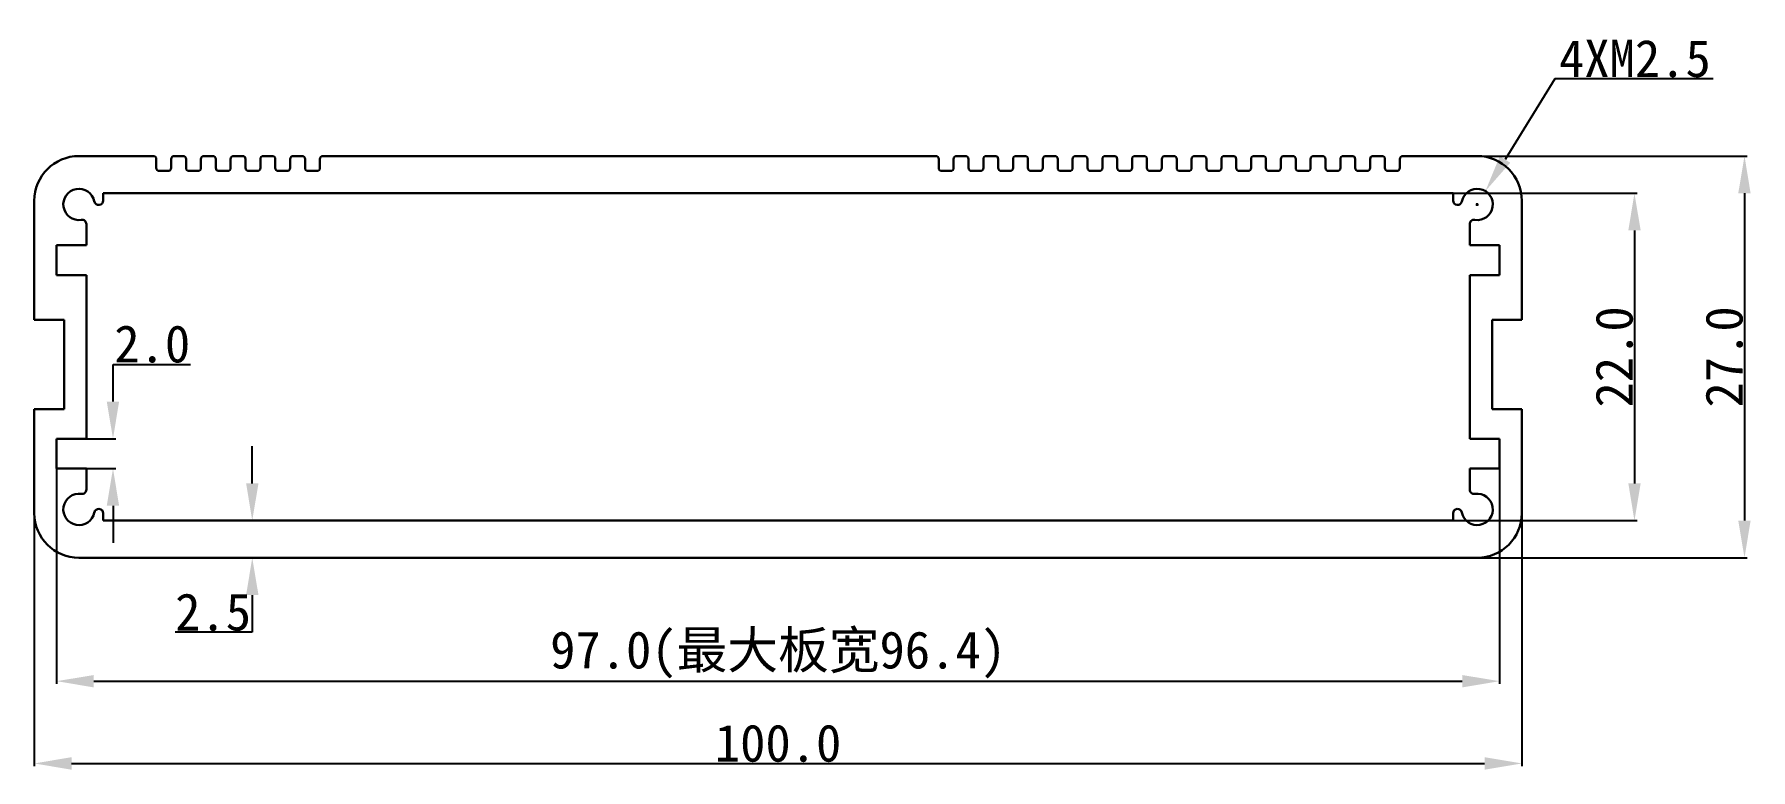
# Model space of a CAD drawing. Header units: inches. Extents: x 24 to 140, y 14 to 63.
import ezdxf

# ---------------------------------------------------------------- set-up
doc = ezdxf.new("R2010")
doc.units = ezdxf.units.IN
doc.header["$MEASUREMENT"] = 0
doc.layers.get('Defpoints').update_dxf_attribs({"color": 3})
doc.layers.add('壳体层', color=7, linetype='Continuous', lineweight=30)
doc.layers.add('标注层', color=7, linetype='Continuous')
doc.layers.add('槽宽标注', color=30, linetype='Continuous')
doc.styles.get("Standard").update_dxf_attribs({"font": 'simhei.ttf'})
doc.dimstyles.get("Standard").update_dxf_attribs({"dimtxt": 2.5, "dimasz": 2.5, "dimexe": 0.18, "dimexo": 0.0625, "dimgap": 0.09, "dimtad": 1, "dimtoh": 1, "dimdec": 1, "dimzin": 0, "dimdsep": 46, "dimtxsty": 'Standard', "dimcen": 0.09, "dimadec": 0, "dimazin": 0, "dimtfac": 1, "dimtdec": 1, "dimtofl": 0, "dimtmove": 0, "dimatfit": 3, "dimfxl": 1, "dimtolj": 1, "dimtzin": 0, "dimarcsym": 0})

# ---------------------------------------------------------------- blocks, each defined once
blk = doc.blocks.new('*D19')
at = {"layer": 'Defpoints', "color": 0, "transparency": 16777216}
for p in [(124.49, 34.61), (24.49, 32.49), (124.49, 14.29)]:
    blk.add_point(p, dxfattribs=at)
at = {"layer": '标注层', "color": 0, "lineweight": -2, "transparency": 16777216}
for p, q in [((124.49, 34.55), (124.49, 14.11)), ((24.49, 32.43), (24.49, 14.11)), ((26.99, 14.29), (121.99, 14.29))]:
    blk.add_line(p, q, dxfattribs=at)
at = {"layer": '标注层', "color": 0, "transparency": 16777216}
for points in [[(26.99, 14.71), (26.99, 13.87), (24.49, 14.29)], [(121.99, 14.71), (121.99, 13.87), (124.49, 14.29)]]:
    blk.add_solid(points, dxfattribs=at)
at = {"layer": '标注层', "color": 0, "transparency": 16777216, "insert": (74.49, 15.64), "char_height": 2.5, "attachment_point": 5}
blk.add_mtext('\\A1;100.0', dxfattribs=at)
blk = doc.blocks.new('*D20')
at = {"layer": 'Defpoints', "color": 0, "transparency": 16777216}
for p in [(25.99, 35.11), (122.99, 35.11), (122.99, 19.82)]:
    blk.add_point(p, dxfattribs=at)
at = {"layer": '槽宽标注', "color": 0, "lineweight": -2, "transparency": 16777216}
for p, q in [((25.99, 35.05), (25.99, 19.64)), ((122.99, 35.05), (122.99, 19.64)), ((28.49, 19.82), (120.49, 19.82))]:
    blk.add_line(p, q, dxfattribs=at)
at = {"layer": '槽宽标注', "color": 0, "transparency": 16777216}
for points in [[(28.49, 20.23), (28.49, 19.4), (25.99, 19.82)], [(120.49, 20.23), (120.49, 19.4), (122.99, 19.82)]]:
    blk.add_solid(points, dxfattribs=at)
at = {"layer": '槽宽标注', "color": 0, "transparency": 16777216, "insert": (74.49, 21.59), "char_height": 2.5, "attachment_point": 5}
blk.add_mtext('\\A1;97.0(最大板宽96.4)', dxfattribs=at)
blk = doc.blocks.new('*D21')
at = {"layer": 'Defpoints', "color": 0, "transparency": 16777216}
for p in [(120.48, 55.11), (120.48, 28.11), (139.46, 28.11)]:
    blk.add_point(p, dxfattribs=at)
at = {"layer": '标注层', "color": 0, "lineweight": -2, "transparency": 16777216}
for p, q in [((120.54, 55.11), (139.64, 55.11)), ((139.46, 52.61), (139.46, 30.61)), ((120.54, 28.11), (139.64, 28.11))]:
    blk.add_line(p, q, dxfattribs=at)
at = {"layer": '标注层', "color": 0, "transparency": 16777216}
for points in [[(139.04, 52.61), (139.87, 52.61), (139.46, 55.11)], [(139.04, 30.61), (139.87, 30.61), (139.46, 28.11)]]:
    blk.add_solid(points, dxfattribs=at)
at = {"layer": '标注层', "color": 0, "transparency": 16777216, "insert": (138.1, 41.61), "char_height": 2.5, "attachment_point": 5, "rotation": 90}
blk.add_mtext('\\A1;27.0', dxfattribs=at)
blk = doc.blocks.new('*D22')
at = {"layer": 'Defpoints', "color": 0, "transparency": 16777216}
for p in [(117.19, 52.61), (117.19, 30.61), (132.06, 30.61)]:
    blk.add_point(p, dxfattribs=at)
at = {"layer": '标注层', "color": 0, "lineweight": -2, "transparency": 16777216}
for p, q in [((117.26, 52.61), (132.24, 52.61)), ((132.06, 50.11), (132.06, 33.11)), ((117.26, 30.61), (132.24, 30.61))]:
    blk.add_line(p, q, dxfattribs=at)
at = {"layer": '标注层', "color": 0, "transparency": 16777216}
for points in [[(131.65, 50.11), (132.48, 50.11), (132.06, 52.61)], [(131.65, 33.11), (132.48, 33.11), (132.06, 30.61)]]:
    blk.add_solid(points, dxfattribs=at)
at = {"layer": '标注层', "color": 0, "transparency": 16777216, "insert": (130.71, 41.61), "char_height": 2.5, "attachment_point": 5, "rotation": 90}
blk.add_mtext('\\A1;22.0', dxfattribs=at)
blk = doc.blocks.new('*D23')
at = {"layer": 'Defpoints', "color": 0, "transparency": 16777216}
for p in [(26.99, 36.11), (29.78, 36.11), (26.99, 34.11)]:
    blk.add_point(p, dxfattribs=at)
at = {"layer": '标注层', "color": 0, "lineweight": -2, "transparency": 16777216}
for p, q in [((29.78, 38.61), (29.78, 41.11)), ((29.78, 41.11), (34.98, 41.11)), ((27.05, 36.11), (29.96, 36.11)), ((27.05, 34.11), (29.96, 34.11)), ((29.78, 31.61), (29.78, 29.11))]:
    blk.add_line(p, q, dxfattribs=at)
at = {"layer": '标注层', "color": 0, "transparency": 16777216}
for points in [[(29.36, 38.61), (30.19, 38.61), (29.78, 36.11)], [(29.36, 31.61), (30.19, 31.61), (29.78, 34.11)]]:
    blk.add_solid(points, dxfattribs=at)
at = {"layer": '标注层', "color": 0, "transparency": 16777216, "insert": (32.42, 42.47), "char_height": 2.5, "attachment_point": 5}
blk.add_mtext('\\A1;2.0', dxfattribs=at)
blk = doc.blocks.new('*D24')
at = {"layer": 'Defpoints', "color": 0, "transparency": 16777216}
for p in [(122.04, 52.75), (120.94, 50.97)]:
    blk.add_point(p, dxfattribs=at)
at = {"layer": '标注层', "color": 0, "lineweight": -2, "transparency": 16777216}
for p, q in [((126.72, 60.31), (123.36, 54.88)), ((137.36, 60.31), (126.72, 60.31)), ((121.49, 51.77), (121.49, 51.95)), ((121.4, 51.86), (121.58, 51.86))]:
    blk.add_line(p, q, dxfattribs=at)
at = {"layer": '标注层', "color": 0, "transparency": 16777216}
blk.add_solid([(123.01, 55.1), (123.71, 54.66), (122.04, 52.75)], dxfattribs=at)
at = {"layer": '标注层', "color": 0, "transparency": 16777216, "insert": (132.09, 61.65), "char_height": 2.5, "attachment_point": 5}
blk.add_mtext('\\A1;{\\f@SimHei|b0|i0|c134|p49;4XM2.5}', dxfattribs=at)
blk = doc.blocks.new('*D25')
at = {"layer": 'Defpoints', "color": 0, "transparency": 16777216}
for p in [(39.14, 30.61), (39.14, 28.11), (39.14, 28.11)]:
    blk.add_point(p, dxfattribs=at)
at = {"layer": '标注层', "color": 0, "lineweight": -2, "transparency": 16777216}
for p, q in [((39.14, 33.11), (39.14, 35.61)), ((39.08, 30.61), (38.96, 30.61)), ((39.08, 28.11), (38.96, 28.11)), ((39.14, 25.61), (39.14, 23.11)), ((39.14, 23.11), (33.97, 23.11))]:
    blk.add_line(p, q, dxfattribs=at)
at = {"layer": '标注层', "color": 0, "transparency": 16777216}
for points in [[(38.73, 33.11), (39.56, 33.11), (39.14, 30.61)], [(38.73, 25.61), (39.56, 25.61), (39.14, 28.11)]]:
    blk.add_solid(points, dxfattribs=at)
at = {"layer": '标注层', "color": 0, "transparency": 16777216, "insert": (36.51, 24.45), "char_height": 2.5, "attachment_point": 5}
blk.add_mtext('\\A1;2.5', dxfattribs=at)

msp = doc.modelspace()

# ---------------------------------------------------------------- linework, layer by layer
at = {"layer": '壳体层'}
for p, q in [((27.49, 55.11), (32.49, 55.11)), ((32.69, 54.31), (32.69, 54.91)), ((33.69, 54.91), (33.69, 54.31)), ((33.89, 55.11), (34.49, 55.11)), ((34.69, 54.31), (34.69, 54.91)), ((35.69, 54.91), (35.69, 54.31)), ((35.89, 55.11), (36.49, 55.11)), ((36.69, 54.31), (36.69, 54.91)), ((37.69, 54.91), (37.69, 54.31)), ((37.89, 55.11), (38.49, 55.11)), ((38.69, 54.31), (38.69, 54.91)), ((39.69, 54.91), (39.69, 54.31)), ((39.89, 55.11), (40.49, 55.11)), ((40.69, 54.31), (40.69, 54.91)), ((41.69, 54.91), (41.69, 54.31)), ((41.89, 55.11), (42.49, 55.11)), ((42.69, 54.31), (42.69, 54.91)), ((43.69, 54.91), (43.69, 54.31)), ((43.89, 55.11), (44.49, 55.11)), ((43.89, 55.11), (85.09, 55.11)), ((85.29, 54.91), (85.29, 54.31)), ((86.29, 54.31), (86.29, 54.91)), ((87.09, 55.11), (86.49, 55.11)), ((87.29, 54.91), (87.29, 54.31)), ((88.29, 54.31), (88.29, 54.91)), ((89.09, 55.11), (88.49, 55.11)), ((89.29, 54.91), (89.29, 54.31)), ((90.29, 54.31), (90.29, 54.91)), ((91.09, 55.11), (90.49, 55.11)), ((91.29, 54.91), (91.29, 54.31)), ((92.29, 54.31), (92.29, 54.91)), ((93.09, 55.11), (92.49, 55.11)), ((93.29, 54.91), (93.29, 54.31)), ((94.29, 54.31), (94.29, 54.91)), ((95.09, 55.11), (94.49, 55.11)), ((95.29, 54.91), (95.29, 54.31)), ((96.29, 54.31), (96.29, 54.91)), ((97.09, 55.11), (96.49, 55.11)), ((97.29, 54.91), (97.29, 54.31)), ((98.29, 54.31), (98.29, 54.91)), ((99.09, 55.11), (98.49, 55.11)), ((99.29, 54.91), (99.29, 54.31)), ((100.29, 54.31), (100.29, 54.91)), ((101.09, 55.11), (100.49, 55.11)), ((101.29, 54.91), (101.29, 54.31)), ((102.29, 54.31), (102.29, 54.91)), ((103.09, 55.11), (102.49, 55.11)), ((103.29, 54.91), (103.29, 54.31)), ((104.29, 54.31), (104.29, 54.91)), ((105.09, 55.11), (104.49, 55.11)), ((105.29, 54.91), (105.29, 54.31)), ((106.29, 54.31), (106.29, 54.91)), ((107.09, 55.11), (106.49, 55.11)), ((107.29, 54.91), (107.29, 54.31)), ((108.29, 54.31), (108.29, 54.91)), ((109.09, 55.11), (108.49, 55.11)), ((109.29, 54.91), (109.29, 54.31)), ((110.29, 54.31), (110.29, 54.91)), ((111.09, 55.11), (110.49, 55.11)), ((111.29, 54.91), (111.29, 54.31)), ((112.29, 54.31), (112.29, 54.91)), ((113.09, 55.11), (112.49, 55.11)), ((113.29, 54.91), (113.29, 54.31)), ((114.29, 54.31), (114.29, 54.91)), ((115.09, 55.11), (114.49, 55.11)), ((115.29, 54.91), (115.29, 54.31)), ((116.29, 54.31), (116.29, 54.91)), ((116.49, 55.11), (121.49, 55.11)), ((33.49, 54.11), (32.89, 54.11)), ((35.49, 54.11), (34.89, 54.11)), ((37.49, 54.11), (36.89, 54.11)), ((39.49, 54.11), (38.89, 54.11)), ((41.49, 54.11), (40.89, 54.11)), ((43.49, 54.11), (42.89, 54.11)), ((85.49, 54.11), (86.09, 54.11)), ((87.49, 54.11), (88.09, 54.11)), ((89.49, 54.11), (90.09, 54.11)), ((91.49, 54.11), (92.09, 54.11)), ((93.49, 54.11), (94.09, 54.11)), ((95.49, 54.11), (96.09, 54.11)), ((97.49, 54.11), (98.09, 54.11)), ((99.49, 54.11), (100.09, 54.11)), ((101.49, 54.11), (102.09, 54.11)), ((103.49, 54.11), (104.09, 54.11)), ((105.49, 54.11), (106.09, 54.11)), ((107.49, 54.11), (108.09, 54.11)), ((109.49, 54.11), (110.09, 54.11)), ((111.49, 54.11), (112.09, 54.11)), ((113.49, 54.11), (114.09, 54.11)), ((115.49, 54.11), (116.09, 54.11)), ((24.49, 44.11), (24.49, 52.11)), ((119.87, 52.61), (29.12, 52.61)), ((29.12, 52.61), (29.12, 52.12)), ((119.87, 52.61), (119.87, 52.12)), ((124.49, 44.11), (124.49, 52.11)), ((27.99, 50.53), (27.99, 49.11)), ((120.99, 50.53), (120.99, 49.11)), ((27.99, 49.11), (25.99, 49.11)), ((25.99, 47.11), (25.99, 49.11)), ((120.99, 49.11), (122.99, 49.11)), ((122.99, 47.11), (122.99, 49.11)), ((27.99, 47.11), (25.99, 47.11)), ((27.99, 47.11), (27.99, 41.61)), ((120.99, 47.11), (120.99, 41.61)), ((120.99, 47.11), (122.99, 47.11)), ((24.49, 44.11), (26.49, 44.11)), ((26.49, 38.11), (26.49, 44.11)), ((122.49, 38.11), (122.49, 44.11)), ((124.49, 44.11), (122.49, 44.11)), ((27.99, 36.11), (27.99, 41.61)), ((120.99, 36.11), (120.99, 41.61)), ((24.49, 31.11), (24.49, 38.11)), ((24.49, 38.11), (26.49, 38.11)), ((124.49, 38.11), (122.49, 38.11)), ((124.49, 31.11), (124.49, 38.11)), ((27.99, 36.11), (25.99, 36.11)), ((25.99, 36.11), (25.99, 34.11)), ((120.99, 36.11), (122.99, 36.11)), ((122.99, 36.11), (122.99, 34.11)), ((27.99, 34.11), (25.99, 34.11)), ((27.99, 32.7), (27.99, 34.11)), ((120.99, 32.7), (120.99, 34.11)), ((120.99, 34.11), (122.99, 34.11)), ((29.12, 30.61), (29.12, 31.1)), ((119.87, 30.61), (29.12, 30.61)), ((119.87, 30.61), (119.87, 31.1)), ((121.49, 28.11), (27.49, 28.11))]:
    msp.add_line(p, q, dxfattribs=at)
for centre, radius, start, end in [((27.49, 52.11), 3, 90, 180), ((32.49, 54.91), 0.2, 0, 90), ((32.89, 54.31), 0.2, 180, 270), ((33.49, 54.31), 0.2, 270, 0), ((33.89, 54.91), 0.2, 90, 180), ((34.49, 54.91), 0.2, 0, 90), ((34.89, 54.31), 0.2, 180, 270), ((35.49, 54.31), 0.2, 270, 0), ((35.89, 54.91), 0.2, 90, 180), ((36.49, 54.91), 0.2, 0, 90), ((36.89, 54.31), 0.2, 180, 270), ((37.49, 54.31), 0.2, 270, 0), ((37.89, 54.91), 0.2, 90, 180), ((38.49, 54.91), 0.2, 0, 90), ((38.89, 54.31), 0.2, 180, 270), ((39.49, 54.31), 0.2, 270, 0), ((39.89, 54.91), 0.2, 90, 180), ((40.49, 54.91), 0.2, 0, 90), ((40.89, 54.31), 0.2, 180, 270), ((41.49, 54.31), 0.2, 270, 0), ((41.89, 54.91), 0.2, 90, 180), ((42.49, 54.91), 0.2, 0, 90), ((42.89, 54.31), 0.2, 180, 270), ((43.49, 54.31), 0.2, 270, 0), ((43.89, 54.91), 0.2, 90, 180), ((85.09, 54.91), 0.2, 0, 90), ((85.49, 54.31), 0.2, 180, 270), ((86.09, 54.31), 0.2, 270, 0), ((86.49, 54.91), 0.2, 90, 180), ((87.09, 54.91), 0.2, 0, 90), ((87.49, 54.31), 0.2, 180, 270), ((88.09, 54.31), 0.2, 270, 0), ((88.49, 54.91), 0.2, 90, 180), ((89.09, 54.91), 0.2, 0, 90), ((89.49, 54.31), 0.2, 180, 270), ((90.09, 54.31), 0.2, 270, 0), ((90.49, 54.91), 0.2, 90, 180), ((91.09, 54.91), 0.2, 0, 90), ((91.49, 54.31), 0.2, 180, 270), ((92.09, 54.31), 0.2, 270, 0), ((92.49, 54.91), 0.2, 90, 180), ((93.09, 54.91), 0.2, 0, 90), ((93.49, 54.31), 0.2, 180, 270), ((94.09, 54.31), 0.2, 270, 0), ((94.49, 54.91), 0.2, 90, 180), ((95.09, 54.91), 0.2, 0, 90), ((95.49, 54.31), 0.2, 180, 270), ((96.09, 54.31), 0.2, 270, 0), ((96.49, 54.91), 0.2, 90, 180), ((97.09, 54.91), 0.2, 0, 90), ((97.49, 54.31), 0.2, 180, 270), ((98.09, 54.31), 0.2, 270, 0), ((98.49, 54.91), 0.2, 90, 180), ((99.09, 54.91), 0.2, 0, 90), ((99.49, 54.31), 0.2, 180, 270), ((100.09, 54.31), 0.2, 270, 0), ((100.49, 54.91), 0.2, 90, 180), ((101.09, 54.91), 0.2, 0, 90), ((101.49, 54.31), 0.2, 180, 270), ((102.09, 54.31), 0.2, 270, 0), ((102.49, 54.91), 0.2, 90, 180), ((103.09, 54.91), 0.2, 0, 90), ((103.49, 54.31), 0.2, 180, 270), ((104.09, 54.31), 0.2, 270, 0), ((104.49, 54.91), 0.2, 90, 180), ((105.09, 54.91), 0.2, 0, 90), ((105.49, 54.31), 0.2, 180, 270), ((106.09, 54.31), 0.2, 270, 0), ((106.49, 54.91), 0.2, 90, 180), ((107.09, 54.91), 0.2, 0, 90), ((107.49, 54.31), 0.2, 180, 270), ((108.09, 54.31), 0.2, 270, 0), ((108.49, 54.91), 0.2, 90, 180), ((109.09, 54.91), 0.2, 0, 90), ((109.49, 54.31), 0.2, 180, 270), ((110.09, 54.31), 0.2, 270, 0), ((110.49, 54.91), 0.2, 90, 180), ((111.09, 54.91), 0.2, 0, 90), ((111.49, 54.31), 0.2, 180, 270), ((112.09, 54.31), 0.2, 270, 0), ((112.49, 54.91), 0.2, 90, 180), ((113.09, 54.91), 0.2, 0, 90), ((113.49, 54.31), 0.2, 180, 270), ((114.09, 54.31), 0.2, 270, 0), ((114.49, 54.91), 0.2, 90, 180), ((115.09, 54.91), 0.2, 0, 90), ((115.49, 54.31), 0.2, 180, 270), ((116.09, 54.31), 0.2, 270, 0), ((116.49, 54.91), 0.2, 90, 180), ((121.49, 52.11), 3, 0, 90), ((27.49, 51.86), 1.05, 11.0993, 278.5194), ((28.82, 52.12), 0.3, 191.0993, 0), ((120.17, 52.12), 0.3, 180, 348.9007), ((121.49, 51.86), 1.05, 261.4806, 168.9007), ((27.69, 50.53), 0.3, 0, 98.5194), ((121.29, 50.53), 0.3, 81.4806, 180), ((27.49, 31.36), 1.05, 81.4806, 348.9007), ((27.69, 32.7), 0.3, 261.4806, 360), ((121.49, 31.36), 1.05, 191.0993, 98.5194), ((121.29, 32.7), 0.3, 180, 278.5194), ((28.82, 31.1), 0.3, 0, 168.9007), ((120.17, 31.1), 0.3, 11.0993, 180), ((27.49, 31.11), 3, 180, 270), ((121.49, 31.11), 3, 270, 0)]:
    msp.add_arc(centre, radius, start, end, dxfattribs=at)

# ---------------------------------------------------------------- dimensions: what is measured, and where the dimension line sits
at = {"layer": '标注层'}
dim = msp.add_diameter_dim_2p(p1=(120.94, 50.97), p2=(122.04, 52.75), text='{\\f@SimHei|b0|i0|c134|p49;4XM2.5}', dimstyle='Standard', dxfattribs=at)
dim.commit()
dim.dimension.update_dxf_attribs({"geometry": '*D24', "text_midpoint": (132.09, 60.31), "dimtype": 163})
for base, p1, p2, picture, middle in [((139.46, 28.11), (120.48, 55.11), (120.48, 28.11), '*D21', (138.1, 41.61)), ((132.06, 30.61), (117.19, 52.61), (117.19, 30.61), '*D22', (130.71, 41.61)), ((29.78, 36.11), (26.99, 34.11), (26.99, 36.11), '*D23', (32.42, 42.47)), ((39.14, 28.11), (39.14, 30.61), (39.14, 28.11), '*D25', (36.51, 24.45))]:
    dim = msp.add_linear_dim(base=base, p1=p1, p2=p2, angle=90, dimstyle='Standard', dxfattribs=at)
    dim.commit()
    dim.dimension.update_dxf_attribs({"geometry": picture, "text_midpoint": middle})
dim = msp.add_linear_dim(base=(124.49, 14.29), p1=(24.49, 32.49), p2=(124.49, 34.61), dimstyle='Standard', dxfattribs=at)
dim.commit()
dim.dimension.update_dxf_attribs({"geometry": '*D19', "text_midpoint": (74.49, 15.64)})
at = {"layer": '槽宽标注'}
dim = msp.add_linear_dim(base=(122.99, 19.82), p1=(25.99, 35.11), p2=(122.99, 35.11), text='<>(最大板宽96.4)', dimstyle='Standard', dxfattribs=at)
dim.commit()
dim.dimension.update_dxf_attribs({"geometry": '*D20', "text_midpoint": (74.49, 21.59)})

doc.saveas('drawing.dxf')
